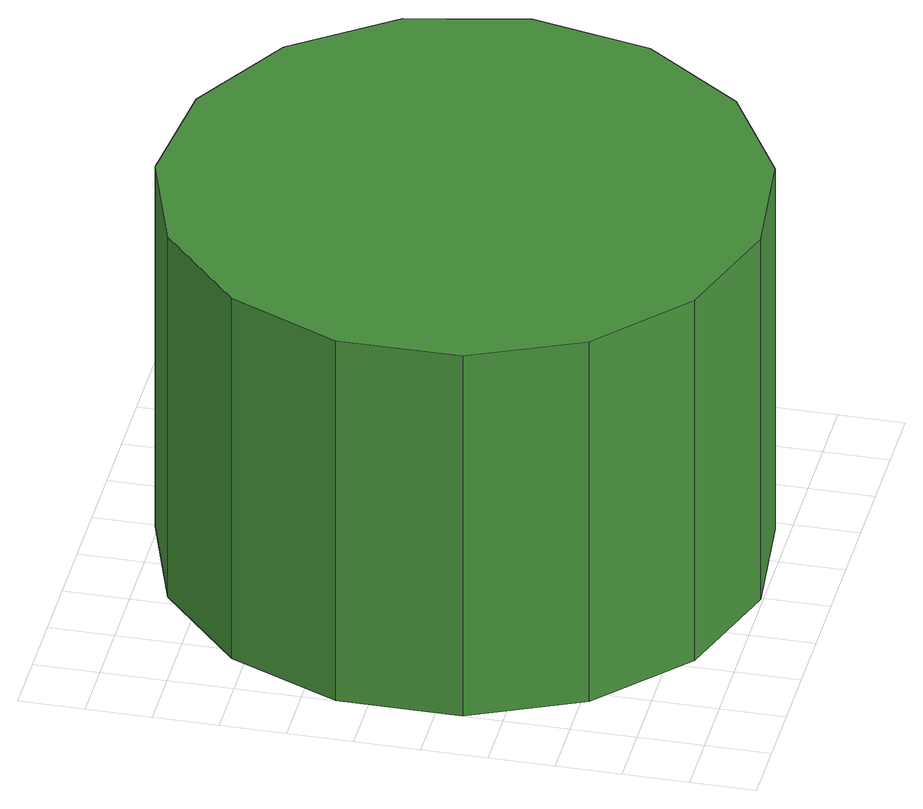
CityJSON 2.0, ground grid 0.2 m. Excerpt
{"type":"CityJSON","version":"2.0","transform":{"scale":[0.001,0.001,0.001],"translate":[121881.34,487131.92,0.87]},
"CityObjects":{
"tree1":{"type":"SolitaryVegetationObject","attributes":{"function":"something"},"geometry":[{"type":"MultiSurface","lod":"1","boundaries":[[[0,1,2,3,4,5,6,7,8,9,10,11,12,13,14]],[[15,16,17,18,19,20,21,22,23,24,25,26,27,28,29]],[[0,29,28,1]],[[1,28,27,2]],[[2,27,26,3]],[[3,26,25,4]],[[4,25,24,5]],[[5,24,23,6]],[[6,23,22,7]],[[7,22,21,8]],[[8,21,20,9]],[[9,20,19,10]],[[10,19,18,11]],[[11,18,17,12]],[[12,17,16,13]],[[13,16,15,14]],[[14,15,29,0]]]}]}
},
"vertices":[
[1797,910,1256],[1719,1278,1256],[1497,1583,1256],[1171,1772,1256],[796,1811,1256],[438,1695,1256],[158,1442,1256],[4,1098,1256],[4,721,1256],[158,377,1256],[438,125,1256],[796,8,1256],[1171,48,1256],[1497,236,1256],[1719,541,1256],[1719,541,6],[1497,236,6],[1171,48,6],[796,8,6],[438,125,6],[158,377,6],[4,721,6],[4,1098,6],[158,1442,6],[438,1695,6],[796,1811,6],[1171,1772,6],[1497,1583,6],[1719,1278,6],[1797,910,6]
]}
